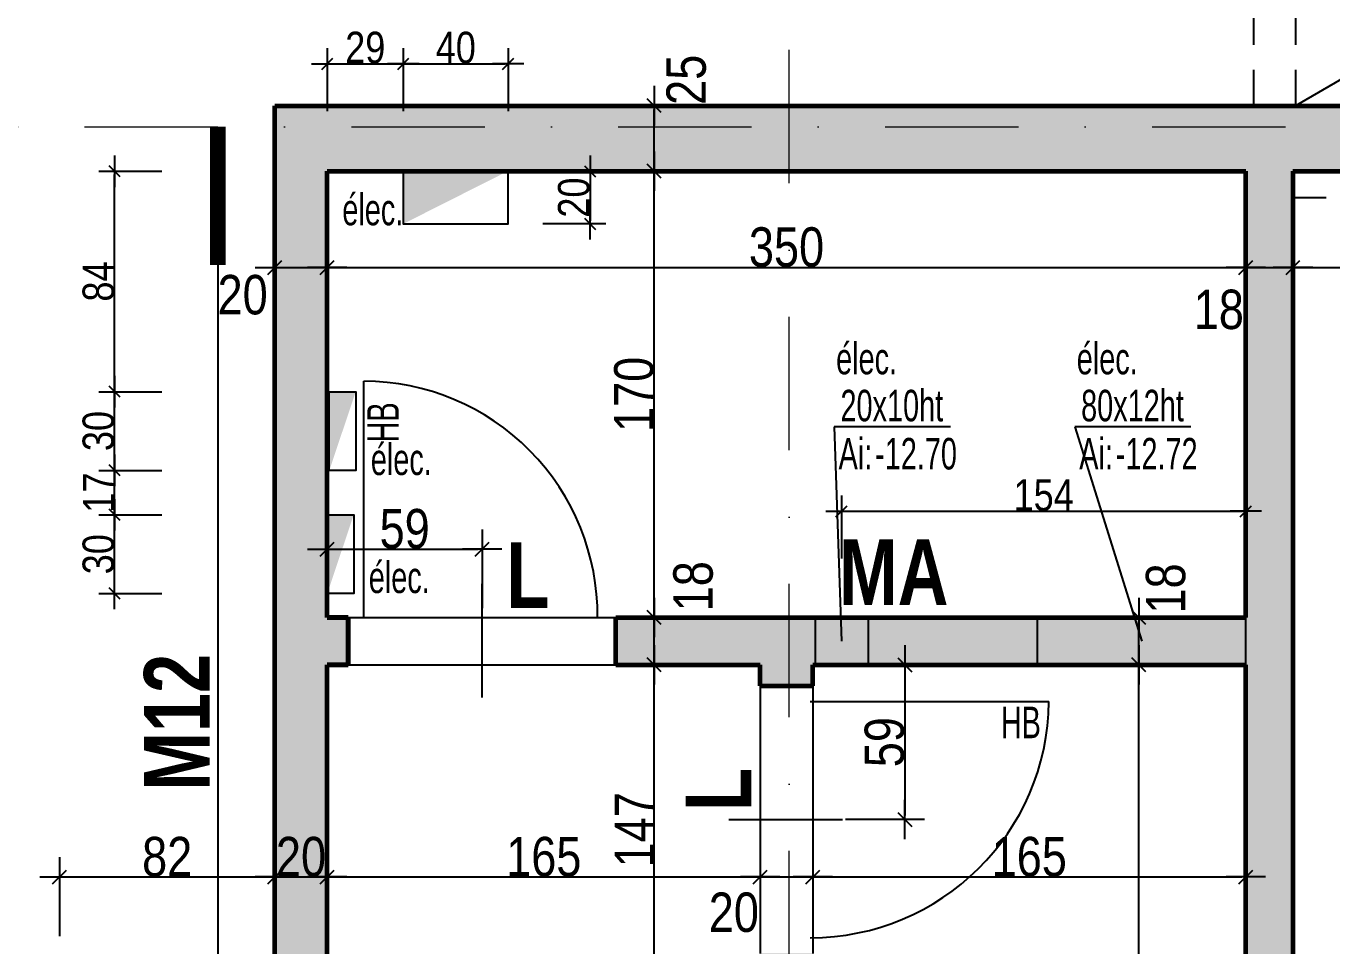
# Model space of a CAD drawing. Header units: millimetres. Extents: x -22 to 27383, y -3644 to 590.
# Drawn here: x 16438 to 16935.6, y -562 to -211.5 of the extents above; entities that cross this region are included whole.
import ezdxf
from ezdxf.enums import TextEntityAlignment as Align

# ---------------------------------------------------------------- set-up
doc = ezdxf.new("R2010")
doc.units = ezdxf.units.MM
doc.linetypes.add('CACHEX2', pattern=[19.05, 12.7, -6.35])
doc.linetypes.add('TIRETPTX2', pattern=[50.8, 25.4, -12.7, 0, -12.7])
for name, color, linetype in [('01_cote_gen', 4, 'Continuous'), ('01_linteaux', 2, 'Continuous'), ('01_murs_sup', 2, 'CACHEX2'), ('01_poch_murs', 253, 'Continuous'), ('01_resv', 32, 'Continuous'), ('01_texte', 230, 'Continuous'), ('AA_COTES', 2, 'Continuous')]:
    doc.layers.add(name, color=color, linetype=linetype)
doc.layers.add('01_murs_coup', color=5, linetype='Continuous', lineweight=60)
doc.layers.add('01_tram_axes', color=2, linetype='TIRETPTX2', lineweight=9)
doc.styles.add('ARIAL NA', font='ARIALN.TTF')
doc.styles.add('impact', font='impact.ttf')
doc.styles.add('STYLE2', font='ARIALN.TTF')
doc.dimstyles.new('JB50', dxfattribs={"dimscale": 0.1, "dimtxt": 150, "dimasz": 15, "dimexe": 0.1, "dimexo": 0.1, "dimgap": 0.09, "dimtad": 1, "dimdec": 1, "dimdsep": 46, "dimtxsty": 'STYLE2', "dimblk1": 'BOND_G', "dimblk2": 'BOND_D', "dimsah": 1, "dimcen": 1.5, "dimdle": 0.01, "dimse1": 1, "dimse2": 1, "dimclrd": 4, "dimclre": 2, "dimclrt": 6, "dimazin": 2, "dimtfac": 2.333333, "dimtdec": 1, "dimtix": 1, "dimtmove": 2, "dimatfit": 3, "dimldrblk": 'BOND_G', "dimfxl": 1, "dimtolj": 1, "dimtzin": 0, "dimarcsym": 0})
doc.dimstyles.new('JB50res', dxfattribs={"dimscale": 0.1, "dimtxt": 120, "dimasz": 12, "dimexe": 0.1, "dimexo": 0.1, "dimgap": 0.09, "dimtad": 1, "dimdec": 1, "dimdsep": 46, "dimtxsty": 'STYLE2', "dimblk1": 'BOND_G', "dimblk2": 'BOND_D', "dimsah": 1, "dimcen": 1.5, "dimdle": 0.01, "dimse1": 1, "dimse2": 1, "dimclrd": 4, "dimclre": 2, "dimclrt": 6, "dimazin": 2, "dimtfac": 2.333333, "dimtdec": 1, "dimtix": 1, "dimtmove": 2, "dimatfit": 3, "dimldrblk": 'BOND_G', "dimfxl": 1, "dimtolj": 1, "dimtzin": 0, "dimarcsym": 0})

# ---------------------------------------------------------------- blocks, each defined once
blk = doc.blocks.new('BOND_G')
at = {"layer": 'AA_COTES', "color": 0}
for p, q in [((0, -5), (0, 15)), ((5, 0), (-5, 0)), ((1.77, 1.77), (-1.77, -1.77))]:
    blk.add_line(p, q, dxfattribs=at)
blk = doc.blocks.new('BOND_D')
at = {"layer": 'AA_COTES', "color": 0}
for p, q in [((0, 5), (0, -15)), ((5, 0), (-5, 0)), ((-1.77, -1.77), (1.77, 1.77))]:
    blk.add_line(p, q, dxfattribs=at)
blk = doc.blocks.new('*D1428')
at = {"layer": '01_cote_gen', "color": 4, "lineweight": -2, "transparency": 16777216}
for p, q in [((16277.57, -240.33), (16277.57, -238.83)), ((16277.57, -241.83), (16277.57, -249.83)), ((16277.57, -251.33), (16277.57, -252.83))]:
    blk.add_line(p, q, dxfattribs=at)
at = {"layer": 'Defpoints', "color": 0, "transparency": 16777216}
for p in [(16505.13, -241.83), (16277.57, -249.83), (16570, -249.83)]:
    blk.add_point(p, dxfattribs=at)
at = {"layer": '01_cote_gen', "color": 4, "lineweight": -2, "transparency": 16777216, "xscale": 1.5, "yscale": 1.5, "zscale": 1.5}
for name, p, rotation in [('BOND_G', (16277.57, -241.83), 270), ('BOND_D', (16277.57, -249.83), 90)]:
    blk.add_blockref(name, p, dxfattribs=dict(at, rotation=rotation))
at = {"layer": '01_cote_gen', "color": 6, "transparency": 16777216, "insert": (16269.9, -245.83), "char_height": 15, "attachment_point": 5, "rotation": 90, "style": 'STYLE2'}
blk.add_mtext('\\A1;8', dxfattribs=at)
blk = doc.blocks.new('*D1429')
at = {"layer": '01_cote_gen', "color": 4, "lineweight": -2, "transparency": 16777216}
blk.add_line((16308.89, -1898.33), (16308.89, -243.33), dxfattribs=at)
at = {"layer": 'Defpoints', "color": 0, "transparency": 16777216}
for p in [(16308.89, -241.83), (16839.98, -241.83), (16737.76, -1899.83)]:
    blk.add_point(p, dxfattribs=at)
at = {"layer": '01_cote_gen', "color": 4, "lineweight": -2, "transparency": 16777216, "xscale": 1.5, "yscale": 1.5, "zscale": 1.5}
for name, p, rotation in [('BOND_D', (16308.89, -241.83), 90), ('BOND_G', (16308.89, -1899.83), 270)]:
    blk.add_blockref(name, p, dxfattribs=dict(at, rotation=rotation))
at = {"layer": '01_cote_gen', "color": 6, "transparency": 16777216, "insert": (16301.22, -1070.83), "char_height": 15, "attachment_point": 5, "rotation": 90, "style": 'STYLE2'}
blk.add_mtext('\\A1;1658', dxfattribs=at)
blk = doc.blocks.new('*D1432')
at = {"layer": '01_cote_gen', "color": 4, "lineweight": -2, "transparency": 16777216}
blk.add_line((16554.26, -410.76), (16610.26, -410.76), dxfattribs=at)
at = {"layer": 'Defpoints', "color": 0, "transparency": 16777216}
for p in [(16611.76, -410.76), (16552.76, -418.66), (16611.76, -424)]:
    blk.add_point(p, dxfattribs=at)
at = {"layer": '01_cote_gen', "color": 4, "lineweight": -2, "transparency": 16777216, "xscale": 1.5, "yscale": 1.5, "zscale": 1.5, "rotation": 180}
blk.add_blockref('BOND_G', (16552.76, -410.76), dxfattribs=at)
at = {"layer": '01_cote_gen', "color": 4, "lineweight": -2, "transparency": 16777216, "xscale": 1.5, "yscale": 1.5, "zscale": 1.5}
blk.add_blockref('BOND_D', (16611.76, -410.76), dxfattribs=at)
at = {"layer": '01_cote_gen', "color": 6, "transparency": 16777216, "insert": (16582.26, -403.1), "char_height": 15, "attachment_point": 5, "style": 'STYLE2'}
blk.add_mtext('\\A1;59', dxfattribs=at)
blk = doc.blocks.new('*D1434')
at = {"layer": '01_cote_gen', "color": 4, "lineweight": -2, "transparency": 16777216}
blk.add_line((16772.8, -456.33), (16772.8, -512.33), dxfattribs=at)
at = {"layer": 'Defpoints', "color": 0, "transparency": 16777216}
for p in [(16758.3, -454.83), (16749.13, -513.83), (16772.8, -513.83)]:
    blk.add_point(p, dxfattribs=at)
at = {"layer": '01_cote_gen', "color": 4, "lineweight": -2, "transparency": 16777216, "xscale": 1.5, "yscale": 1.5, "zscale": 1.5}
for name, p, rotation in [('BOND_G', (16772.8, -454.83), 90), ('BOND_D', (16772.8, -513.83), 270)]:
    blk.add_blockref(name, p, dxfattribs=dict(at, rotation=rotation))
at = {"layer": '01_cote_gen', "color": 6, "transparency": 16777216, "insert": (16765.13, -484.33), "char_height": 15, "attachment_point": 5, "rotation": 90, "style": 'STYLE2'}
blk.add_mtext('\\A1;59', dxfattribs=at)
blk = doc.blocks.new('*D1458')
at = {"layer": '01_cote_gen', "color": 4, "lineweight": -2, "transparency": 16777216}
blk.add_line((16554.26, -535.71), (16716.27, -535.71), dxfattribs=at)
at = {"layer": 'Defpoints', "color": 0, "transparency": 16777216}
for p in [(16552.76, -536.55), (16717.77, -535.71), (16717.77, -536.55)]:
    blk.add_point(p, dxfattribs=at)
at = {"layer": '01_cote_gen', "color": 4, "lineweight": -2, "transparency": 16777216, "xscale": 1.5, "yscale": 1.5, "zscale": 1.5, "rotation": 180}
blk.add_blockref('BOND_G', (16552.76, -535.71), dxfattribs=at)
at = {"layer": '01_cote_gen', "color": 4, "lineweight": -2, "transparency": 16777216, "xscale": 1.5, "yscale": 1.5, "zscale": 1.5}
blk.add_blockref('BOND_D', (16717.77, -535.71), dxfattribs=at)
at = {"layer": '01_cote_gen', "color": 6, "transparency": 16777216, "insert": (16635.27, -528.04), "char_height": 15, "attachment_point": 5, "style": 'STYLE2'}
blk.add_mtext('\\A1;165', dxfattribs=at)
blk = doc.blocks.new('*D1459')
at = {"layer": '01_cote_gen', "color": 4, "lineweight": -2, "transparency": 16777216}
blk.add_line((16719.27, -535.71), (16736.27, -535.71), dxfattribs=at)
at = {"layer": 'Defpoints', "color": 0, "transparency": 16777216}
for p in [(16737.77, -535.71), (16717.77, -558.21), (16737.77, -558.21)]:
    blk.add_point(p, dxfattribs=at)
at = {"layer": '01_cote_gen', "color": 4, "lineweight": -2, "transparency": 16777216, "xscale": 1.5, "yscale": 1.5, "zscale": 1.5, "rotation": 180}
blk.add_blockref('BOND_G', (16717.77, -535.71), dxfattribs=at)
at = {"layer": '01_cote_gen', "color": 4, "lineweight": -2, "transparency": 16777216, "xscale": 1.5, "yscale": 1.5, "zscale": 1.5}
blk.add_blockref('BOND_D', (16737.77, -535.71), dxfattribs=at)
at = {"layer": '01_cote_gen', "color": 6, "transparency": 16777216, "insert": (16707.7, -549.24), "char_height": 15, "attachment_point": 5, "style": 'STYLE2'}
blk.add_mtext('\\A1;20', dxfattribs=at)
blk = doc.blocks.new('*D1460')
at = {"layer": '01_cote_gen', "color": 4, "lineweight": -2, "transparency": 16777216}
blk.add_line((16739.27, -535.71), (16901.26, -535.71), dxfattribs=at)
at = {"layer": 'Defpoints', "color": 0, "transparency": 16777216}
for p in [(16902.76, -535.71), (16737.77, -558.21), (16902.76, -558.21)]:
    blk.add_point(p, dxfattribs=at)
at = {"layer": '01_cote_gen', "color": 4, "lineweight": -2, "transparency": 16777216, "xscale": 1.5, "yscale": 1.5, "zscale": 1.5, "rotation": 180}
blk.add_blockref('BOND_G', (16737.77, -535.71), dxfattribs=at)
at = {"layer": '01_cote_gen', "color": 4, "lineweight": -2, "transparency": 16777216, "xscale": 1.5, "yscale": 1.5, "zscale": 1.5}
blk.add_blockref('BOND_D', (16902.76, -535.71), dxfattribs=at)
at = {"layer": '01_cote_gen', "color": 6, "transparency": 16777216, "insert": (16820.27, -528.04), "char_height": 15, "attachment_point": 5, "style": 'STYLE2'}
blk.add_mtext('\\A1;165', dxfattribs=at)
blk = doc.blocks.new('*D1466')
at = {"layer": '01_cote_gen', "color": 4, "lineweight": -2, "transparency": 16777216}
blk.add_line((16534.26, -303.44), (16551.26, -303.44), dxfattribs=at)
at = {"layer": 'Defpoints', "color": 0, "transparency": 16777216}
for p in [(16532.76, -294.1), (16552.76, -294.1), (16552.76, -303.44)]:
    blk.add_point(p, dxfattribs=at)
at = {"layer": '01_cote_gen', "color": 4, "lineweight": -2, "transparency": 16777216, "xscale": 1.5, "yscale": 1.5, "zscale": 1.5, "rotation": 180}
blk.add_blockref('BOND_G', (16532.76, -303.44), dxfattribs=at)
at = {"layer": '01_cote_gen', "color": 4, "lineweight": -2, "transparency": 16777216, "xscale": 1.5, "yscale": 1.5, "zscale": 1.5}
blk.add_blockref('BOND_D', (16552.76, -303.44), dxfattribs=at)
at = {"layer": '01_cote_gen', "color": 6, "transparency": 16777216, "insert": (16520.52, -313.94), "char_height": 15, "attachment_point": 5, "style": 'STYLE2'}
blk.add_mtext('\\A1;20', dxfattribs=at)
blk = doc.blocks.new('*D1467')
at = {"layer": '01_cote_gen', "color": 4, "lineweight": -2, "transparency": 16777216}
blk.add_line((16554.26, -303.44), (16901.26, -303.44), dxfattribs=at)
at = {"layer": 'Defpoints', "color": 0, "transparency": 16777216}
for p in [(16902.76, -303.44), (16552.76, -310.94), (16902.76, -310.94)]:
    blk.add_point(p, dxfattribs=at)
at = {"layer": '01_cote_gen', "color": 4, "lineweight": -2, "transparency": 16777216, "xscale": 1.5, "yscale": 1.5, "zscale": 1.5, "rotation": 180}
blk.add_blockref('BOND_G', (16552.76, -303.44), dxfattribs=at)
at = {"layer": '01_cote_gen', "color": 4, "lineweight": -2, "transparency": 16777216, "xscale": 1.5, "yscale": 1.5, "zscale": 1.5}
blk.add_blockref('BOND_D', (16902.76, -303.44), dxfattribs=at)
at = {"layer": '01_cote_gen', "color": 6, "transparency": 16777216, "insert": (16727.76, -295.78), "char_height": 15, "attachment_point": 5, "style": 'STYLE2'}
blk.add_mtext('\\A1;350', dxfattribs=at)
blk = doc.blocks.new('*D1468')
at = {"layer": '01_cote_gen', "color": 4, "lineweight": -2, "transparency": 16777216}
blk.add_line((16904.26, -303.44), (16919.26, -303.44), dxfattribs=at)
at = {"layer": 'Defpoints', "color": 0, "transparency": 16777216}
for p in [(16920.76, -303.44), (16902.76, -310.94), (16920.76, -322.14)]:
    blk.add_point(p, dxfattribs=at)
at = {"layer": '01_cote_gen', "color": 4, "lineweight": -2, "transparency": 16777216, "xscale": 1.5, "yscale": 1.5, "zscale": 1.5, "rotation": 180}
blk.add_blockref('BOND_G', (16902.76, -303.44), dxfattribs=at)
at = {"layer": '01_cote_gen', "color": 4, "lineweight": -2, "transparency": 16777216, "xscale": 1.5, "yscale": 1.5, "zscale": 1.5}
blk.add_blockref('BOND_D', (16920.76, -303.44), dxfattribs=at)
at = {"layer": '01_cote_gen', "color": 6, "transparency": 16777216, "insert": (16892.49, -319.54), "char_height": 15, "attachment_point": 5, "style": 'STYLE2'}
blk.add_mtext('\\A1;18', dxfattribs=at)
blk = doc.blocks.new('*D1469')
at = {"layer": '01_cote_gen', "color": 4, "lineweight": -2, "transparency": 16777216}
blk.add_line((16922.26, -303.44), (17324.26, -303.44), dxfattribs=at)
at = {"layer": 'Defpoints', "color": 0, "transparency": 16777216}
for p in [(17325.76, -303.44), (16920.76, -348.34), (17325.76, -348.34)]:
    blk.add_point(p, dxfattribs=at)
at = {"layer": '01_cote_gen', "color": 4, "lineweight": -2, "transparency": 16777216, "xscale": 1.5, "yscale": 1.5, "zscale": 1.5, "rotation": 180}
blk.add_blockref('BOND_G', (16920.76, -303.44), dxfattribs=at)
at = {"layer": '01_cote_gen', "color": 4, "lineweight": -2, "transparency": 16777216, "xscale": 1.5, "yscale": 1.5, "zscale": 1.5}
blk.add_blockref('BOND_D', (17325.76, -303.44), dxfattribs=at)
at = {"layer": '01_cote_gen', "color": 6, "transparency": 16777216, "insert": (17123.26, -295.78), "char_height": 15, "attachment_point": 5, "style": 'STYLE2'}
blk.add_mtext('\\A1;405', dxfattribs=at)
blk = doc.blocks.new('*D1522')
at = {"layer": '01_cote_gen', "color": 4, "lineweight": -2, "transparency": 16777216}
blk.add_line((16534.26, -535.71), (16551.26, -535.71), dxfattribs=at)
at = {"layer": 'Defpoints', "color": 0, "transparency": 16777216}
for p in [(16552.76, -535.71), (16532.76, -544.58), (16552.76, -544.58)]:
    blk.add_point(p, dxfattribs=at)
at = {"layer": '01_cote_gen', "color": 4, "lineweight": -2, "transparency": 16777216, "xscale": 1.5, "yscale": 1.5, "zscale": 1.5, "rotation": 180}
blk.add_blockref('BOND_G', (16532.76, -535.71), dxfattribs=at)
at = {"layer": '01_cote_gen', "color": 4, "lineweight": -2, "transparency": 16777216, "xscale": 1.5, "yscale": 1.5, "zscale": 1.5}
blk.add_blockref('BOND_D', (16552.76, -535.71), dxfattribs=at)
at = {"layer": '01_cote_gen', "color": 6, "transparency": 16777216, "insert": (16542.76, -528.04), "char_height": 15, "attachment_point": 5, "style": 'STYLE2'}
blk.add_mtext('\\A1;20', dxfattribs=at)
blk = doc.blocks.new('*D1523')
at = {"layer": '01_cote_gen', "color": 4, "lineweight": -2, "transparency": 16777216}
blk.add_line((16452.26, -535.71), (16531.26, -535.71), dxfattribs=at)
at = {"layer": 'Defpoints', "color": 0, "transparency": 16777216}
for p in [(16532.76, -535.71), (16532.76, -573.25), (16450.76, -604.83)]:
    blk.add_point(p, dxfattribs=at)
at = {"layer": '01_cote_gen', "color": 4, "lineweight": -2, "transparency": 16777216, "xscale": 1.5, "yscale": 1.5, "zscale": 1.5, "rotation": 180}
blk.add_blockref('BOND_G', (16450.76, -535.71), dxfattribs=at)
at = {"layer": '01_cote_gen', "color": 4, "lineweight": -2, "transparency": 16777216, "xscale": 1.5, "yscale": 1.5, "zscale": 1.5}
blk.add_blockref('BOND_D', (16532.76, -535.71), dxfattribs=at)
at = {"layer": '01_cote_gen', "color": 6, "transparency": 16777216, "insert": (16491.76, -528.04), "char_height": 15, "attachment_point": 5, "style": 'STYLE2'}
blk.add_mtext('\\A1;82', dxfattribs=at)
blk = doc.blocks.new('*D1531')
at = {"layer": '01_cote_gen', "color": 4, "lineweight": -2, "transparency": 16777216}
blk.add_line((16677.35, -265.33), (16677.35, -243.33), dxfattribs=at)
at = {"layer": 'Defpoints', "color": 0, "transparency": 16777216}
for p in [(16677.35, -241.83), (16695.91, -241.83), (16695.91, -266.83)]:
    blk.add_point(p, dxfattribs=at)
at = {"layer": '01_cote_gen', "color": 4, "lineweight": -2, "transparency": 16777216, "xscale": 1.5, "yscale": 1.5, "zscale": 1.5}
for name, p, rotation in [('BOND_D', (16677.35, -241.83), 90), ('BOND_G', (16677.35, -266.83), 270)]:
    blk.add_blockref(name, p, dxfattribs=dict(at, rotation=rotation))
at = {"layer": '01_cote_gen', "color": 6, "transparency": 16777216, "insert": (16689.61, -231.98), "char_height": 15, "attachment_point": 5, "rotation": 90, "style": 'STYLE2'}
blk.add_mtext('\\A1;25', dxfattribs=at)
blk = doc.blocks.new('*D1532')
at = {"layer": '01_cote_gen', "color": 4, "lineweight": -2, "transparency": 16777216}
blk.add_line((16677.35, -600.3), (16677.35, -456.33), dxfattribs=at)
at = {"layer": 'Defpoints', "color": 0, "transparency": 16777216}
for p in [(16677.35, -454.83), (16701.32, -454.83), (16717.77, -601.8)]:
    blk.add_point(p, dxfattribs=at)
at = {"layer": '01_cote_gen', "color": 4, "lineweight": -2, "transparency": 16777216, "xscale": 1.5, "yscale": 1.5, "zscale": 1.5}
for name, p, rotation in [('BOND_D', (16677.35, -454.83), 90), ('BOND_G', (16677.35, -601.8), 270)]:
    blk.add_blockref(name, p, dxfattribs=dict(at, rotation=rotation))
at = {"layer": '01_cote_gen', "color": 6, "transparency": 16777216, "insert": (16669.81, -517.73), "char_height": 15, "attachment_point": 5, "rotation": 90, "style": 'STYLE2'}
blk.add_mtext('\\A1;147', dxfattribs=at)
blk = doc.blocks.new('*D1533')
at = {"layer": '01_cote_gen', "color": 4, "lineweight": -2, "transparency": 16777216}
blk.add_line((16677.35, -453.33), (16677.35, -438.33), dxfattribs=at)
at = {"layer": 'Defpoints', "color": 0, "transparency": 16777216}
for p in [(16677.35, -436.83), (16690.27, -436.83), (16690.27, -454.83)]:
    blk.add_point(p, dxfattribs=at)
at = {"layer": '01_cote_gen', "color": 4, "lineweight": -2, "transparency": 16777216, "xscale": 1.5, "yscale": 1.5, "zscale": 1.5}
for name, p, rotation in [('BOND_D', (16677.35, -436.83), 90), ('BOND_G', (16677.35, -454.83), 270)]:
    blk.add_blockref(name, p, dxfattribs=dict(at, rotation=rotation))
at = {"layer": '01_cote_gen', "color": 6, "transparency": 16777216, "insert": (16692.24, -424.93), "char_height": 15, "attachment_point": 5, "rotation": 90, "style": 'STYLE2'}
blk.add_mtext('\\A1;18', dxfattribs=at)
blk = doc.blocks.new('*D1534')
at = {"layer": '01_cote_gen', "color": 4, "lineweight": -2, "transparency": 16777216}
blk.add_line((16677.35, -435.33), (16677.35, -268.33), dxfattribs=at)
at = {"layer": 'Defpoints', "color": 0, "transparency": 16777216}
for p in [(16677.35, -266.83), (16683.81, -266.83), (16683.81, -436.83)]:
    blk.add_point(p, dxfattribs=at)
at = {"layer": '01_cote_gen', "color": 4, "lineweight": -2, "transparency": 16777216, "xscale": 1.5, "yscale": 1.5, "zscale": 1.5}
for name, p, rotation in [('BOND_D', (16677.35, -266.83), 90), ('BOND_G', (16677.35, -436.83), 270)]:
    blk.add_blockref(name, p, dxfattribs=dict(at, rotation=rotation))
at = {"layer": '01_cote_gen', "color": 6, "transparency": 16777216, "insert": (16669.68, -351.83), "char_height": 15, "attachment_point": 5, "rotation": 90, "style": 'STYLE2'}
blk.add_mtext('\\A1;170', dxfattribs=at)
blk = doc.blocks.new('*D1536')
at = {"layer": '01_cote_gen', "color": 4, "lineweight": -2, "transparency": 16777216}
blk.add_line((16397.96, -603.33), (16397.96, -243.33), dxfattribs=at)
at = {"layer": 'Defpoints', "color": 0, "transparency": 16777216}
for p in [(16397.96, -241.83), (16532.76, -241.83), (16420.46, -604.83)]:
    blk.add_point(p, dxfattribs=at)
at = {"layer": '01_cote_gen', "color": 4, "lineweight": -2, "transparency": 16777216, "xscale": 1.5, "yscale": 1.5, "zscale": 1.5}
for name, p, rotation in [('BOND_D', (16397.96, -241.83), 90), ('BOND_G', (16397.96, -604.83), 270)]:
    blk.add_blockref(name, p, dxfattribs=dict(at, rotation=rotation))
at = {"layer": '01_cote_gen', "color": 6, "transparency": 16777216, "insert": (16390.29, -423.33), "char_height": 15, "attachment_point": 5, "rotation": 90, "style": 'STYLE2'}
blk.add_mtext('\\A1;363', dxfattribs=at)
blk = doc.blocks.new('*D1539')
at = {"layer": '01_cote_gen', "color": 4, "lineweight": -2, "transparency": 16777216}
blk.add_line((16862.04, -801.3), (16862.04, -456.33), dxfattribs=at)
at = {"layer": 'Defpoints', "color": 0, "transparency": 16777216}
for p in [(16862.04, -454.83), (16869.54, -454.83), (16869.54, -802.8)]:
    blk.add_point(p, dxfattribs=at)
at = {"layer": '01_cote_gen', "color": 4, "lineweight": -2, "transparency": 16777216, "xscale": 1.5, "yscale": 1.5, "zscale": 1.5}
for name, p, rotation in [('BOND_D', (16862.04, -454.83), 90), ('BOND_G', (16862.04, -802.8), 270)]:
    blk.add_blockref(name, p, dxfattribs=dict(at, rotation=rotation))
at = {"layer": '01_cote_gen', "color": 6, "transparency": 16777216, "insert": (16854.37, -628.82), "char_height": 15, "attachment_point": 5, "rotation": 90, "style": 'STYLE2'}
blk.add_mtext('\\A1;348', dxfattribs=at)
blk = doc.blocks.new('*D1540')
at = {"layer": '01_cote_gen', "color": 4, "lineweight": -2, "transparency": 16777216}
blk.add_line((16862.04, -453.33), (16862.04, -438.33), dxfattribs=at)
at = {"layer": 'Defpoints', "color": 0, "transparency": 16777216}
for p in [(16862.04, -436.83), (16884.54, -436.83), (16884.54, -454.83)]:
    blk.add_point(p, dxfattribs=at)
at = {"layer": '01_cote_gen', "color": 4, "lineweight": -2, "transparency": 16777216, "xscale": 1.5, "yscale": 1.5, "zscale": 1.5}
for name, p, rotation in [('BOND_D', (16862.04, -436.83), 90), ('BOND_G', (16862.04, -454.83), 270)]:
    blk.add_blockref(name, p, dxfattribs=dict(at, rotation=rotation))
at = {"layer": '01_cote_gen', "color": 6, "transparency": 16777216, "insert": (16872.3, -425.78), "char_height": 15, "attachment_point": 5, "rotation": 90, "style": 'STYLE2'}
blk.add_mtext('\\A1;18', dxfattribs=at)
blk = doc.blocks.new('*D1952')
at = {"layer": '01_resv', "color": 4, "lineweight": -2, "transparency": 16777216}
blk.add_line((16553.96, -225.87), (16580.55, -225.87), dxfattribs=at)
at = {"layer": 'Defpoints', "color": 0, "transparency": 16777216}
for p in [(16581.75, -225.87), (16552.76, -271.16), (16581.75, -280.84)]:
    blk.add_point(p, dxfattribs=at)
at = {"layer": '01_resv', "color": 4, "lineweight": -2, "transparency": 16777216, "xscale": 1.2, "yscale": 1.2, "zscale": 1.2, "rotation": 180}
blk.add_blockref('BOND_G', (16552.76, -225.87), dxfattribs=at)
at = {"layer": '01_resv', "color": 4, "lineweight": -2, "transparency": 16777216, "xscale": 1.2, "yscale": 1.2, "zscale": 1.2}
blk.add_blockref('BOND_D', (16581.75, -225.87), dxfattribs=at)
at = {"layer": '01_resv', "color": 6, "transparency": 16777216, "insert": (16567.25, -219.74), "char_height": 12, "attachment_point": 5, "style": 'STYLE2'}
blk.add_mtext('\\A1;29', dxfattribs=at)
blk = doc.blocks.new('*D1953')
at = {"layer": '01_resv', "color": 4, "lineweight": -2, "transparency": 16777216}
blk.add_line((16582.95, -225.87), (16620.52, -225.87), dxfattribs=at)
at = {"layer": 'Defpoints', "color": 0, "transparency": 16777216}
for p in [(16621.72, -225.87), (16581.75, -231.87), (16621.72, -286.86)]:
    blk.add_point(p, dxfattribs=at)
at = {"layer": '01_resv', "color": 4, "lineweight": -2, "transparency": 16777216, "xscale": 1.2, "yscale": 1.2, "zscale": 1.2, "rotation": 180}
blk.add_blockref('BOND_G', (16581.75, -225.87), dxfattribs=at)
at = {"layer": '01_resv', "color": 4, "lineweight": -2, "transparency": 16777216, "xscale": 1.2, "yscale": 1.2, "zscale": 1.2}
blk.add_blockref('BOND_D', (16621.72, -225.87), dxfattribs=at)
at = {"layer": '01_resv', "color": 6, "transparency": 16777216, "insert": (16601.74, -219.74), "char_height": 12, "attachment_point": 5, "style": 'STYLE2'}
blk.add_mtext('\\A1;40', dxfattribs=at)
blk = doc.blocks.new('*D1954')
at = {"layer": '01_resv', "color": 4, "lineweight": -2, "transparency": 16777216}
blk.add_line((16652.91, -268.03), (16652.91, -285.66), dxfattribs=at)
at = {"layer": 'Defpoints', "color": 0, "transparency": 16777216}
for p in [(16628.73, -266.83), (16621.72, -286.86), (16652.91, -286.86)]:
    blk.add_point(p, dxfattribs=at)
at = {"layer": '01_resv', "color": 4, "lineweight": -2, "transparency": 16777216, "xscale": 1.2, "yscale": 1.2, "zscale": 1.2}
for name, p, rotation in [('BOND_G', (16652.91, -266.83), 90), ('BOND_D', (16652.91, -286.86), 270)]:
    blk.add_blockref(name, p, dxfattribs=dict(at, rotation=rotation))
at = {"layer": '01_resv', "color": 6, "transparency": 16777216, "insert": (16646.77, -276.85), "char_height": 12, "attachment_point": 5, "rotation": 90, "style": 'STYLE2'}
blk.add_mtext('\\A1;20', dxfattribs=at)
blk = doc.blocks.new('*D1955')
at = {"layer": '01_resv', "color": 4, "lineweight": -2, "transparency": 16777216}
blk.add_line((16471.75, -426.52), (16471.75, -398.94), dxfattribs=at)
at = {"layer": 'Defpoints', "color": 0, "transparency": 16777216}
for p in [(16471.75, -397.74), (16562.83, -397.74), (16562.83, -427.72)]:
    blk.add_point(p, dxfattribs=at)
at = {"layer": '01_resv', "color": 4, "lineweight": -2, "transparency": 16777216, "xscale": 1.2, "yscale": 1.2, "zscale": 1.2}
for name, p, rotation in [('BOND_D', (16471.75, -397.74), 90), ('BOND_G', (16471.75, -427.72), 270)]:
    blk.add_blockref(name, p, dxfattribs=dict(at, rotation=rotation))
at = {"layer": '01_resv', "color": 6, "transparency": 16777216, "insert": (16465.61, -412.73), "char_height": 12, "attachment_point": 5, "rotation": 90, "style": 'STYLE2'}
blk.add_mtext('\\A1;30', dxfattribs=at)
blk = doc.blocks.new('*D1956')
at = {"layer": '01_resv', "color": 4, "lineweight": -2, "transparency": 16777216}
blk.add_line((16471.75, -396.54), (16471.75, -381.98), dxfattribs=at)
at = {"layer": 'Defpoints', "color": 0, "transparency": 16777216}
for p in [(16471.75, -380.78), (16563.63, -380.78), (16489.75, -397.74)]:
    blk.add_point(p, dxfattribs=at)
at = {"layer": '01_resv', "color": 4, "lineweight": -2, "transparency": 16777216, "xscale": 1.2, "yscale": 1.2, "zscale": 1.2}
for name, p, rotation in [('BOND_D', (16471.75, -380.78), 90), ('BOND_G', (16471.75, -397.74), 270)]:
    blk.add_blockref(name, p, dxfattribs=dict(at, rotation=rotation))
at = {"layer": '01_resv', "color": 6, "transparency": 16777216, "insert": (16465.71, -389.26), "char_height": 12, "attachment_point": 5, "rotation": 90, "style": 'STYLE2'}
blk.add_mtext('\\A1;17', dxfattribs=at)
blk = doc.blocks.new('*D1957')
at = {"layer": '01_resv', "color": 4, "lineweight": -2, "transparency": 16777216}
blk.add_line((16471.75, -379.58), (16471.75, -352), dxfattribs=at)
at = {"layer": 'Defpoints', "color": 0, "transparency": 16777216}
for p in [(16471.75, -350.8), (16558.59, -350.8), (16558.59, -380.78)]:
    blk.add_point(p, dxfattribs=at)
at = {"layer": '01_resv', "color": 4, "lineweight": -2, "transparency": 16777216, "xscale": 1.2, "yscale": 1.2, "zscale": 1.2}
for name, p, rotation in [('BOND_D', (16471.75, -350.8), 90), ('BOND_G', (16471.75, -380.78), 270)]:
    blk.add_blockref(name, p, dxfattribs=dict(at, rotation=rotation))
at = {"layer": '01_resv', "color": 6, "transparency": 16777216, "insert": (16465.61, -365.79), "char_height": 12, "attachment_point": 5, "rotation": 90, "style": 'STYLE2'}
blk.add_mtext('\\A1;30', dxfattribs=at)
blk = doc.blocks.new('*D1958')
at = {"layer": '01_resv', "color": 4, "lineweight": -2, "transparency": 16777216}
blk.add_line((16471.75, -349.6), (16471.75, -268.03), dxfattribs=at)
at = {"layer": 'Defpoints', "color": 0, "transparency": 16777216}
for p in [(16471.75, -266.83), (16552.76, -266.83), (16558.59, -350.8)]:
    blk.add_point(p, dxfattribs=at)
at = {"layer": '01_resv', "color": 4, "lineweight": -2, "transparency": 16777216, "xscale": 1.2, "yscale": 1.2, "zscale": 1.2}
for name, p, rotation in [('BOND_D', (16471.75, -266.83), 90), ('BOND_G', (16471.75, -350.8), 270)]:
    blk.add_blockref(name, p, dxfattribs=dict(at, rotation=rotation))
at = {"layer": '01_resv', "color": 6, "transparency": 16777216, "insert": (16465.61, -308.82), "char_height": 12, "attachment_point": 5, "rotation": 90, "style": 'STYLE2'}
blk.add_mtext('\\A1;84', dxfattribs=at)
blk = doc.blocks.new('*D1959')
at = {"layer": '01_resv', "color": 4, "lineweight": -2, "transparency": 16777216}
blk.add_line((16749.93, -396.38), (16901.56, -396.38), dxfattribs=at)
at = {"layer": 'Defpoints', "color": 0, "transparency": 16777216}
for p in [(16902.76, -396.38), (16902.76, -408.39), (16748.73, -445.84)]:
    blk.add_point(p, dxfattribs=at)
at = {"layer": '01_resv', "color": 4, "lineweight": -2, "transparency": 16777216, "xscale": 1.2, "yscale": 1.2, "zscale": 1.2, "rotation": 180}
blk.add_blockref('BOND_G', (16748.73, -396.38), dxfattribs=at)
at = {"layer": '01_resv', "color": 4, "lineweight": -2, "transparency": 16777216, "xscale": 1.2, "yscale": 1.2, "zscale": 1.2}
blk.add_blockref('BOND_D', (16902.76, -396.38), dxfattribs=at)
at = {"layer": '01_resv', "color": 6, "transparency": 16777216, "insert": (16825.75, -390.24), "char_height": 12, "attachment_point": 5, "style": 'STYLE2'}
blk.add_mtext('\\A1;154', dxfattribs=at)

msp = doc.modelspace()

# ---------------------------------------------------------------- hatches: boundary and pattern name
at = {"layer": '01_murs_sup'}
h = msp.add_hatch(dxfattribs=at)
h.set_pattern_fill('DASH', color=256, scale=2.5, angle=135)
h.set_pattern_definition([(135, (6005.65, 12291.881), (-11.22532, 9e-16), [7.9375, -7.9375])])
h.paths.add_polyline_path([(17925.68, -241.83), (16532.76, -241.83), (16532.76, -820.8), (16792.76, -820.8), (16792.76, -802.8), (16737.76, -802.8), (16737.76, -564.83), (16717.76, -564.83), (16717.76, -802.8), (16552.76, -802.8), (16552.76, -454.83), (16560.76, -454.83), (16560.76, -436.83), (16552.76, -436.83), (16552.76, -266.83), (16902.76, -266.83), (16902.76, -436.83), (16662.76, -436.83), (16662.76, -454.83), (16717.76, -454.83), (16717.76, -462.83), (16737.76, -462.83), (16737.76, -454.83), (16902.76, -454.83), (16902.76, -802.8), (16894.76, -802.8), (16894.76, -820.8), (16920.76, -820.8), (16920.76, -266.83), (17328.76, -266.83), (17328.76, -771.83), (17348.76, -771.83), (17348.76, -266.83), (17905.68, -266.83), (17905.68, -771.83), (17925.68, -771.83)])
at = {"layer": '01_poch_murs'}
h = msp.add_hatch(color=256, dxfattribs=at)
h.dxf.hatch_style = 1
edge = h.paths.add_edge_path()
edge.add_line((16560.76, -436.83), (16560.76, -454.83))
edge.add_line((16560.76, -454.83), (16552.76, -454.83))
edge.add_line((16552.76, -454.83), (16552.76, -802.8))
edge.add_line((16552.76, -802.8), (16717.77, -802.8))
edge.add_line((16717.77, -802.8), (16717.77, -564.83))
edge.add_line((16717.77, -564.83), (16737.77, -564.83))
edge.add_line((16737.77, -564.83), (16737.77, -802.8))
edge.add_line((16737.77, -802.8), (16792.76, -802.8))
edge.add_line((16792.76, -802.8), (16792.76, -820.8))
edge.add_line((16792.76, -820.8), (16737.77, -820.8))
edge.add_line((16737.77, -820.8), (16737.76, -1261.81))
edge.add_line((16737.76, -1261.81), (16652.76, -1261.81))
edge.add_line((16652.76, -1261.81), (16652.76, -2009.83))
edge.add_line((16652.76, -2009.83), (16717.76, -2009.83))
edge.add_line((16717.76, -2009.83), (16717.76, -1371.81))
edge.add_line((16717.76, -1371.81), (16737.76, -1371.81))
edge.add_line((16737.76, -1371.81), (16737.76, -1874.83))
edge.add_line((16737.76, -1874.83), (17325.76, -1874.83))
edge.add_line((17325.76, -1874.83), (17325.76, -1451.83))
edge.add_line((17325.76, -1451.83), (17350.76, -1451.83))
edge.add_line((17350.76, -1451.83), (17350.76, -1874.83))
edge.add_line((17350.76, -1874.83), (17905.76, -1874.84))
edge.add_line((17905.76, -1874.84), (17905.76, -1371.84))
edge.add_line((17905.76, -1371.84), (17927.76, -1371.84))
edge.add_line((17927.76, -1371.84), (17927.76, -1371.84))
edge.add_line((17927.76, -1371.84), (17947.76, -1371.84))
edge.add_line((17947.76, -1371.84), (17947.76, -1874.84))
edge.add_line((17947.76, -1874.84), (18503.76, -1874.83))
edge.add_line((18503.76, -1874.83), (18503.76, -1371.81))
edge.add_line((18503.76, -1371.81), (18523.76, -1371.81))
edge.add_line((18523.76, -1371.81), (18523.76, -1874.83))
edge.add_line((18523.76, -1874.83), (18773.76, -1874.83))
edge.add_line((18773.76, -1874.83), (18773.76, -1321.83))
edge.add_line((18773.76, -1321.83), (18939.76, -1321.83))
edge.add_line((18939.76, -1321.83), (18939.76, -1341.83))
edge.add_line((18939.76, -1341.83), (18791.76, -1341.83))
edge.add_line((18791.76, -1341.83), (18793.03, -1870.58))
edge.add_arc((18796.28, -1870.58), 3.25, 0, 180, ccw=False)
edge.add_arc((18796.28, -1870.58), 3.25, -90, 0, ccw=False)
edge.add_line((18796.28, -1873.83), (19049.76, -1874.83))
edge.add_line((19049.76, -1874.83), (19049.76, -1341.83))
edge.add_line((19049.76, -1341.83), (19041.76, -1341.83))
edge.add_line((19041.76, -1341.83), (19041.76, -1321.83))
edge.add_line((19041.76, -1321.83), (19069.76, -1321.83))
edge.add_line((19069.76, -1321.83), (19069.76, -1874.83))
edge.add_line((19069.76, -1874.83), (19329.76, -1874.83))
edge.add_line((19329.76, -1874.83), (19329.76, -1371.85))
edge.add_line((19329.76, -1371.85), (19349.76, -1371.85))
edge.add_line((19349.76, -1371.85), (19349.76, -1874.83))
edge.add_line((19349.76, -1874.83), (19864.76, -1874.83))
edge.add_line((19864.76, -1874.83), (19864.76, -1371.85))
edge.add_line((19864.76, -1371.85), (19884.76, -1371.85))
edge.add_line((19884.76, -1371.85), (19884.76, -1874.83))
edge.add_line((19884.76, -1874.83), (20144.76, -1874.83))
edge.add_line((20144.76, -1874.83), (20144.76, -1371.89))
edge.add_line((20144.76, -1371.89), (20169.76, -1371.89))
edge.add_line((20169.76, -1371.89), (20169.82, -2531.84))
edge.add_line((20169.82, -2531.84), (20760.34, -2531.84))
edge.add_line((20760.34, -2531.84), (20760.28, -1816.82))
edge.add_line((20760.28, -1816.82), (20778.28, -1816.82))
edge.add_line((20778.28, -1816.82), (20778.28, -2203.83))
edge.add_line((20778.28, -2203.83), (20995.27, -2203.83))
edge.add_line((20995.27, -2203.83), (20995.27, -2223.83))
edge.add_line((20995.27, -2223.83), (20778.28, -2223.83))
edge.add_line((20778.28, -2223.83), (20778.28, -2676.83))
edge.add_line((20778.28, -2676.83), (21303.24, -2676.83))
edge.add_line((21303.24, -2676.83), (21303.24, -2566.83))
edge.add_line((21303.24, -2566.83), (21323.24, -2566.83))
edge.add_line((21323.24, -2566.83), (21323.24, -2696.83))
edge.add_line((21323.24, -2696.83), (20760.28, -2696.83))
edge.add_line((20760.28, -2696.83), (20760.34, -2551.84))
edge.add_line((20760.34, -2551.84), (20169.82, -2551.84))
edge.add_line((20169.82, -2551.84), (20169.76, -2801.83))
edge.add_line((20169.76, -2801.83), (21528.28, -2801.83))
edge.add_line((21528.28, -2801.83), (21528.28, -2826.83))
edge.add_line((21528.28, -2826.83), (20144.76, -2826.83))
edge.add_line((20144.76, -2826.83), (20144.76, -1969.83))
edge.add_line((20144.76, -1969.83), (20144.76, -1899.83))
edge.add_line((20144.76, -1899.83), (18791.76, -1899.83))
edge.add_line((18791.76, -1899.83), (18686.76, -1899.83))
edge.add_line((18686.76, -1899.83), (17925.76, -1899.84))
edge.add_line((17925.76, -1899.84), (17925.76, -1899.84))
edge.add_line((17925.76, -1899.84), (16737.76, -1899.83))
edge.add_line((16737.76, -1899.83), (16737.76, -2029.83))
edge.add_line((16737.76, -2029.83), (16632.76, -2029.83))
edge.add_line((16632.76, -2029.83), (16632.76, -1241.81))
edge.add_line((16632.76, -1241.81), (16717.76, -1241.81))
edge.add_line((16717.76, -1241.81), (16717.77, -820.8))
edge.add_line((16717.77, -820.8), (16532.76, -820.8))
edge.add_line((16532.76, -820.8), (16532.76, -241.83))
edge.add_line((16532.76, -241.83), (17204.69, -241.84))
edge.add_line((17204.69, -241.84), (17206.11, -266.83))
edge.add_line((17206.11, -266.83), (17325.76, -266.83))
edge.add_line((17325.76, -266.83), (17325.76, -691.83))
edge.add_line((17325.76, -691.83), (17350.75, -692.08))
edge.add_line((17350.75, -692.08), (17350.78, -692.08))
edge.add_line((17350.78, -692.08), (17325.79, -691.83))
edge.add_line((17325.79, -691.83), (17325.76, -266.83))
edge.add_line((17325.76, -266.83), (16920.76, -266.83))
edge.add_line((16920.76, -266.83), (16920.76, -820.8))
edge.add_line((16920.76, -820.8), (16920.76, -820.8))
edge.add_line((16920.76, -820.8), (16920.82, -691.83))
edge.add_line((16920.82, -691.83), (16902.82, -691.83))
edge.add_line((16902.82, -691.83), (16902.76, -454.83))
edge.add_line((16902.76, -454.83), (16737.77, -454.83))
edge.add_line((16737.77, -454.83), (16737.77, -462.83))
edge.add_line((16737.77, -462.83), (16717.77, -462.83))
edge.add_line((16717.77, -462.83), (16717.77, -454.83))
edge.add_line((16717.77, -454.83), (16662.76, -454.83))
edge.add_line((16662.76, -454.83), (16662.76, -436.83))
edge.add_line((16662.76, -436.83), (16902.76, -436.83))
edge.add_line((16902.76, -436.83), (16902.76, -266.83))
edge.add_line((16902.76, -266.83), (16552.76, -266.83))
edge.add_line((16552.76, -266.83), (16552.76, -436.83))
edge.add_line((16552.76, -436.83), (16560.76, -436.83))

# ---------------------------------------------------------------- linework, layer by layer
at = {"layer": '01_linteaux', "linetype": 'CACHEX2', "ltscale": 1.5}
for p, q in [((16905.76, 286.15), (16905.76, -241.83)), ((16905.76, 286.15), (16905.76, -241.83)), ((16921.76, 286.15), (16921.76, -241.83)), ((16921.76, 286.15), (16921.76, -241.83))]:
    msp.add_line(p, q, dxfattribs=at)
at = {"layer": '01_linteaux'}
for p, q in [((16566.76, -436.83), (16566.76, -346.83)), ((16611.76, -467.35), (16611.76, -424)), ((16560.76, -436.83), (16662.76, -436.83)), ((16560.76, -454.83), (16662.76, -454.83)), ((16717.77, -462.83), (16717.77, -564.83)), ((16737.77, -462.83), (16737.77, -564.83)), ((16736.76, -468.83), (16827.76, -468.83)), ((16705.77, -513.83), (16749.13, -513.83))]:
    msp.add_line(p, q, dxfattribs=at)
for centre, radius, start, end in [((16566.61, -435.98), 89.15, 359.4509, 89.9054), ((16736.91, -467.98), 90.86, 269.9081, 359.4588)]:
    msp.add_arc(centre, radius, start, end, dxfattribs=at)
at = {"layer": '01_murs_coup'}
for p, q in [((16532.76, -241.83), (17925.75, -241.84)), ((16532.76, -820.8), (16532.76, -241.83)), ((16532.76, -820.8), (16532.76, -241.83)), ((16552.76, -266.83), (16902.76, -266.83)), ((16552.76, -436.83), (16552.76, -266.83)), ((16902.76, -436.83), (16902.76, -266.83)), ((16920.76, -266.83), (17325.76, -266.83)), ((16920.76, -266.83), (16920.76, -820.8)), ((16560.76, -436.83), (16552.76, -436.83)), ((16560.76, -436.83), (16552.76, -436.83)), ((16552.76, -436.83), (16560.76, -436.83)), ((16552.76, -436.83), (16560.76, -436.83)), ((16552.76, -436.83), (16560.76, -436.83)), ((16560.76, -454.83), (16560.76, -436.83)), ((16560.76, -454.83), (16560.76, -436.83)), ((16560.76, -454.83), (16560.76, -436.83)), ((16560.76, -436.83), (16560.76, -454.83)), ((16662.76, -436.83), (16902.76, -436.83)), ((16662.76, -436.83), (16902.76, -436.83)), ((16662.76, -454.83), (16662.76, -436.83)), ((16552.76, -802.8), (16552.76, -454.83)), ((16552.76, -454.83), (16560.76, -454.83)), ((16552.76, -454.83), (16560.76, -454.83)), ((16552.76, -454.83), (16560.76, -454.83)), ((16552.76, -454.83), (16560.76, -454.83)), ((16560.76, -454.83), (16552.76, -454.83)), ((16662.76, -454.83), (16717.77, -454.83)), ((16717.77, -462.83), (16717.77, -454.83)), ((16737.77, -462.83), (16737.77, -454.83)), ((16737.77, -454.83), (16902.76, -454.83)), ((16902.76, -802.8), (16902.76, -454.83)), ((16902.76, -802.8), (16902.76, -454.83)), ((16717.77, -462.83), (16737.77, -462.83))]:
    msp.add_line(p, q, dxfattribs=at)
at = {"layer": '01_murs_sup', "ltscale": 2}
for p, q in [((16532.76, -241.83), (17925.75, -241.84)), ((16532.76, -820.8), (16532.76, -241.83)), ((16552.76, -266.83), (16902.76, -266.83)), ((16552.76, -436.83), (16552.76, -266.83)), ((16902.76, -436.83), (16902.76, -266.83)), ((16920.76, -266.83), (17325.76, -266.83)), ((16920.76, -820.8), (16920.76, -266.83)), ((16902.76, -436.83), (16662.76, -436.83)), ((16662.76, -436.83), (16662.76, -454.83)), ((16552.76, -802.8), (16552.76, -454.83)), ((16662.76, -454.83), (16717.77, -454.83)), ((16717.77, -462.83), (16717.77, -454.83)), ((16737.77, -454.83), (16902.76, -454.83)), ((16737.77, -462.83), (16737.77, -454.83)), ((16902.76, -802.8), (16902.76, -454.83)), ((16717.77, -462.83), (16737.77, -462.83))]:
    msp.add_line(p, q, dxfattribs=at)
at = {"layer": '01_murs_sup'}
msp.add_line((16920.76, -276.83), (17325.76, -276.83), dxfattribs=at)
at = {"layer": '01_resv', "lineweight": 25}
for points in [[(16621.72, -266.83), (16581.74, -266.83), (16581.74, -286.86), (16621.72, -286.86)], [(16553.55, -350.8), (16563.63, -350.8), (16563.63, -380.78), (16553.55, -380.78)], [(16552.76, -397.74), (16562.83, -397.74), (16562.83, -427.72), (16552.76, -427.72)], [(16738.77, -436.97), (16758.88, -436.97), (16758.88, -454.71), (16738.77, -454.71)], [(16823.42, -436.83), (16902.7, -436.83), (16902.7, -454.83), (16823.42, -454.83)]]:
    msp.add_lwpolyline(points, close=True, dxfattribs=at)
at = {"layer": '01_resv'}
msp.add_solid([(16581.74, -286.86), (16581.75, -266.83), (16621.45, -266.83)], dxfattribs=at)
at = {"layer": '01_resv', "lineweight": 25}
for points in [[(16553.55, -380.78), (16553.55, -350.8), (16563.63, -350.8)], [(16552.76, -427.72), (16552.76, -397.82), (16562.83, -397.74)], [(16758.88, -436.97), (16758.88, -454.71), (16738.77, -454.71), (16738.77, -436.97)], [(16823.47, -436.83), (16823.47, -454.83), (16902.76, -454.83), (16902.76, -436.83)]]:
    msp.add_solid(points, dxfattribs=at)
at = {"layer": '01_texte'}
for p, q in [((17368.91, 16.52), (16921.76, -241.83)), ((17368.91, 16.52), (16921.76, -241.83)), ((17368.91, 16.52), (16921.76, -241.83)), ((16511.09, -249.83), (16511.09, -812.19)), ((16790.19, -364.14), (16745.9, -364.14)), ((16745.9, -364.14), (16748.73, -445.84)), ((16881.89, -364.14), (16837.6, -364.14)), ((16837.6, -364.14), (16863.12, -445.83))]:
    msp.add_line(p, q, dxfattribs=at)
at = {"layer": '01_texte', "const_width": 6}
msp.add_lwpolyline([(16511.09, -249.83), (16511.09, -302.51)], dxfattribs=at)
at = {"layer": '01_tram_axes', "color": 253, "ltscale": 2}
for p, q in [((16728.76, -2102), (16728.76, 439.75)), ((16256.86, -249.83), (23921.21, -249.83))]:
    msp.add_line(p, q, dxfattribs=at)

# ---------------------------------------------------------------- texts
at = {"layer": '01_texte', "style": 'ARIAL NA', "width": 0.8}
for s, p in [('élec.', (16570.12, -290.99)), ('élec.', (16758.28, -347.77)), ('élec.', (16849.98, -347.77)), ('Ai: ', (16755.55, -384.03)), ('Ai: ', (16847.25, -384.03)), ('élec.', (16580.98, -386.16)), ('élec.', (16580.2, -431.13))]:
    msp.add_text(s, height=12, dxfattribs=at).set_placement(p, align=Align.BOTTOM_CENTER)
for s, p in [('20x10ht', (16748.32, -365.69)), ('80x12ht', (16840.02, -365.69)), ('-12.70', (16761.53, -384.03)), ('-12.72', (16853.23, -384.03))]:
    msp.add_text(s, height=12, dxfattribs=at).set_placement(p, align=Align.BOTTOM_LEFT)
msp.add_text('HB', height=12, rotation=90, dxfattribs=at).set_placement((16580.01, -370.12))
at = {"layer": '01_texte', "style": 'impact'}
for s, p in [('MA', (16768.62, -439.56)), ('L', (16629.23, -440.7))]:
    msp.add_text(s, height=25, dxfattribs=at).set_placement(p, align=Align.BOTTOM_CENTER)
for s, p in [(' M12', (16515.43, -480.5)), ('L', (16721.83, -502.35))]:
    msp.add_text(s, height=25, rotation=90, dxfattribs=at).set_placement(p, align=Align.BOTTOM_CENTER)
at = {"layer": '01_texte', "style": 'ARIAL NA', "width": 0.8}
msp.add_text('HB', height=12, dxfattribs=at).set_placement((16809.42, -482.83))

# ---------------------------------------------------------------- dimensions: what is measured, and where the dimension line sits
at = {"layer": '01_cote_gen'}
for base, p1, p2, picture, middle in [((16677.35, -241.83), (16695.91, -266.83), (16695.91, -241.83), '*D1531', (16689.61, -231.98)), ((16677.35, -436.83), (16690.27, -454.83), (16690.27, -436.83), '*D1533', (16692.24, -424.93)), ((16862.04, -436.83), (16884.54, -454.83), (16884.54, -436.83), '*D1540', (16872.3, -425.78)), ((16677.35, -454.83), (16717.77, -601.8), (16701.32, -454.83), '*D1532', (16669.81, -517.73))]:
    dim = msp.add_linear_dim(base=base, p1=p1, p2=p2, angle=90, dimstyle='JB50', dxfattribs=at)
    dim.commit()
    dim.dimension.update_dxf_attribs({"geometry": picture, "text_midpoint": middle, "dimtype": 160})
at = {"layer": '01_cote_gen', "color": 253}
for base, p1, p2, picture, middle in [((16277.57, -249.83), (16505.13, -241.83), (16570, -249.83), '*D1428', (16269.9, -245.83)), ((16308.89, -241.83), (16737.76, -1899.83), (16839.98, -241.83), '*D1429', (16301.22, -1070.83))]:
    dim = msp.add_linear_dim(base=base, p1=p1, p2=p2, angle=90, dimstyle='JB50', dxfattribs=at)
    dim.commit()
    dim.dimension.update_dxf_attribs({"geometry": picture, "text_midpoint": middle})
at = {"layer": '01_cote_gen'}
for base, p1, p2, picture, middle in [((16397.96, -241.83), (16420.46, -604.83), (16532.76, -241.83), '*D1536', (16390.29, -423.33)), ((16677.35, -266.83), (16683.81, -436.83), (16683.81, -266.83), '*D1534', (16669.68, -351.83)), ((16772.8, -513.83), (16758.3, -454.83), (16749.13, -513.83), '*D1434', (16765.13, -484.33)), ((16862.04, -454.83), (16869.54, -802.8), (16869.54, -454.83), '*D1539', (16854.37, -628.82))]:
    dim = msp.add_linear_dim(base=base, p1=p1, p2=p2, angle=90, dimstyle='JB50', dxfattribs=at)
    dim.commit()
    dim.dimension.update_dxf_attribs({"geometry": picture, "text_midpoint": middle})
for base, p1, p2, picture, middle in [((16902.76, -303.44), (16552.76, -310.94), (16902.76, -310.94), '*D1467', (16727.76, -295.78)), ((17325.76, -303.44), (16920.76, -348.34), (17325.76, -348.34), '*D1469', (17123.26, -295.78)), ((16611.76, -410.76), (16552.76, -418.66), (16611.76, -424), '*D1432', (16582.26, -403.1)), ((16532.76, -535.71), (16450.76, -604.83), (16532.76, -573.25), '*D1523', (16491.76, -528.04)), ((16552.76, -535.71), (16532.76, -544.58), (16552.76, -544.58), '*D1522', (16542.76, -528.04)), ((16717.77, -535.71), (16552.76, -536.55), (16717.77, -536.55), '*D1458', (16635.27, -528.04)), ((16902.76, -535.71), (16737.77, -558.21), (16902.76, -558.21), '*D1460', (16820.27, -528.04))]:
    dim = msp.add_linear_dim(base=base, p1=p1, p2=p2, dimstyle='JB50', dxfattribs=at)
    dim.commit()
    dim.dimension.update_dxf_attribs({"geometry": picture, "text_midpoint": middle})
for base, p1, p2, picture, middle in [((16552.76, -303.44), (16532.76, -294.1), (16552.76, -294.1), '*D1466', (16520.52, -313.94)), ((16920.76, -303.44), (16902.76, -310.94), (16920.76, -322.14), '*D1468', (16892.49, -319.54)), ((16737.77, -535.71), (16717.77, -558.21), (16737.77, -558.21), '*D1459', (16707.7, -549.24))]:
    dim = msp.add_linear_dim(base=base, p1=p1, p2=p2, dimstyle='JB50', dxfattribs=at)
    dim.commit()
    dim.dimension.update_dxf_attribs({"geometry": picture, "text_midpoint": middle, "dimtype": 160})
at = {"layer": '01_resv'}
for base, p1, p2, picture, middle in [((16581.75, -225.87), (16552.76, -271.16), (16581.75, -280.84), '*D1952', (16567.25, -219.74)), ((16621.72, -225.87), (16581.75, -231.87), (16621.72, -286.86), '*D1953', (16601.74, -219.74)), ((16902.76, -396.38), (16748.73, -445.84), (16902.76, -408.39), '*D1959', (16825.75, -390.24))]:
    dim = msp.add_linear_dim(base=base, p1=p1, p2=p2, dimstyle='JB50res', dxfattribs=at)
    dim.commit()
    dim.dimension.update_dxf_attribs({"geometry": picture, "text_midpoint": middle})
for base, p1, p2, picture, middle in [((16471.75, -266.83), (16558.59, -350.8), (16552.76, -266.83), '*D1958', (16465.61, -308.82)), ((16652.91, -286.86), (16628.73, -266.83), (16621.72, -286.86), '*D1954', (16646.77, -276.85)), ((16471.75, -350.8), (16558.59, -380.78), (16558.59, -350.8), '*D1957', (16465.61, -365.79)), ((16471.75, -380.78), (16489.75, -397.74), (16563.63, -380.78), '*D1956', (16465.71, -389.26)), ((16471.75, -397.74), (16562.83, -427.72), (16562.83, -397.74), '*D1955', (16465.61, -412.73))]:
    dim = msp.add_linear_dim(base=base, p1=p1, p2=p2, angle=90, dimstyle='JB50res', dxfattribs=at)
    dim.commit()
    dim.dimension.update_dxf_attribs({"geometry": picture, "text_midpoint": middle})

doc.saveas('drawing.dxf')
